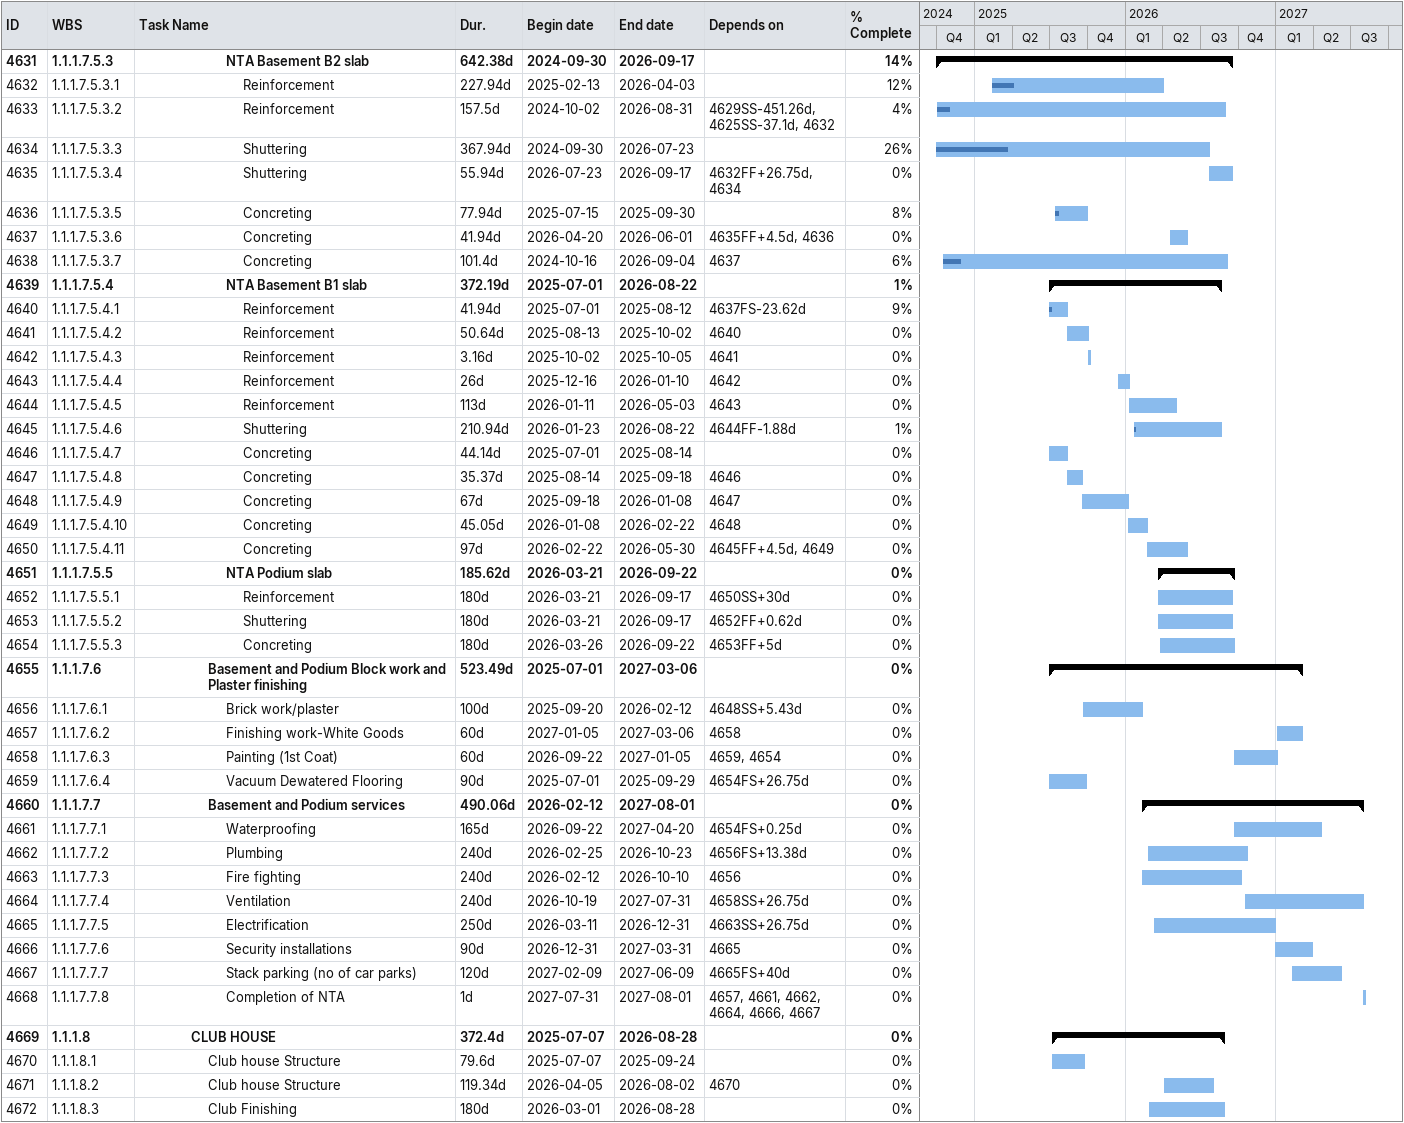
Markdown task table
| ID | WBS | Task | Duration | Start | Finish | Predecessors | % complete |
|---|---|---|---|---|---|---|---|
| 4631 | 1.1.1.7.5.3 | **NTA Basement B2 slab** | 642.38d | 2024-09-30 | 2026-09-17 |  | 14 |
| 4632 | 1.1.1.7.5.3.1 | Reinforcement | 227.94d | 2025-02-13 | 2026-04-03 |  | 12 |
| 4633 | 1.1.1.7.5.3.2 | Reinforcement | 157.5d | 2024-10-02 | 2026-08-31 | 4629SS-451.26d, 4625SS-37.1d, 4632 | 4 |
| 4634 | 1.1.1.7.5.3.3 | Shuttering | 367.94d | 2024-09-30 | 2026-07-23 |  | 26 |
| 4635 | 1.1.1.7.5.3.4 | Shuttering | 55.94d | 2026-07-23 | 2026-09-17 | 4632FF+26.75d, 4634 | 0 |
| 4636 | 1.1.1.7.5.3.5 | Concreting | 77.94d | 2025-07-15 | 2025-09-30 |  | 8 |
| 4637 | 1.1.1.7.5.3.6 | Concreting | 41.94d | 2026-04-20 | 2026-06-01 | 4635FF+4.5d, 4636 | 0 |
| 4638 | 1.1.1.7.5.3.7 | Concreting | 101.4d | 2024-10-16 | 2026-09-04 | 4637 | 6 |
| 4639 | 1.1.1.7.5.4 | **NTA Basement B1 slab** | 372.19d | 2025-07-01 | 2026-08-22 |  | 1 |
| 4640 | 1.1.1.7.5.4.1 | Reinforcement | 41.94d | 2025-07-01 | 2025-08-12 | 4637FS-23.62d | 9 |
| 4641 | 1.1.1.7.5.4.2 | Reinforcement | 50.64d | 2025-08-13 | 2025-10-02 | 4640 | 0 |
| 4642 | 1.1.1.7.5.4.3 | Reinforcement | 3.16d | 2025-10-02 | 2025-10-05 | 4641 | 0 |
| 4643 | 1.1.1.7.5.4.4 | Reinforcement | 26d | 2025-12-16 | 2026-01-10 | 4642 | 0 |
| 4644 | 1.1.1.7.5.4.5 | Reinforcement | 113d | 2026-01-11 | 2026-05-03 | 4643 | 0 |
| 4645 | 1.1.1.7.5.4.6 | Shuttering | 210.94d | 2026-01-23 | 2026-08-22 | 4644FF-1.88d | 1 |
| 4646 | 1.1.1.7.5.4.7 | Concreting | 44.14d | 2025-07-01 | 2025-08-14 |  | 0 |
| 4647 | 1.1.1.7.5.4.8 | Concreting | 35.37d | 2025-08-14 | 2025-09-18 | 4646 | 0 |
| 4648 | 1.1.1.7.5.4.9 | Concreting | 67d | 2025-09-18 | 2026-01-08 | 4647 | 0 |
| 4649 | 1.1.1.7.5.4.10 | Concreting | 45.05d | 2026-01-08 | 2026-02-22 | 4648 | 0 |
| 4650 | 1.1.1.7.5.4.11 | Concreting | 97d | 2026-02-22 | 2026-05-30 | 4645FF+4.5d, 4649 | 0 |
| 4651 | 1.1.1.7.5.5 | **NTA Podium slab** | 185.62d | 2026-03-21 | 2026-09-22 |  | 0 |
| 4652 | 1.1.1.7.5.5.1 | Reinforcement | 180d | 2026-03-21 | 2026-09-17 | 4650SS+30d | 0 |
| 4653 | 1.1.1.7.5.5.2 | Shuttering | 180d | 2026-03-21 | 2026-09-17 | 4652FF+0.62d | 0 |
| 4654 | 1.1.1.7.5.5.3 | Concreting | 180d | 2026-03-26 | 2026-09-22 | 4653FF+5d | 0 |
| 4655 | 1.1.1.7.6 | **Basement and Podium Block work and Plaster finishing** | 523.49d | 2025-07-01 | 2027-03-06 |  | 0 |
| 4656 | 1.1.1.7.6.1 | Brick work/plaster | 100d | 2025-09-20 | 2026-02-12 | 4648SS+5.43d | 0 |
| 4657 | 1.1.1.7.6.2 | Finishing work-White Goods | 60d | 2027-01-05 | 2027-03-06 | 4658 | 0 |
| 4658 | 1.1.1.7.6.3 | Painting (1st Coat) | 60d | 2026-09-22 | 2027-01-05 | 4659, 4654 | 0 |
| 4659 | 1.1.1.7.6.4 | Vacuum Dewatered Flooring | 90d | 2025-07-01 | 2025-09-29 | 4654FS+26.75d | 0 |
| 4660 | 1.1.1.7.7 | **Basement and Podium services** | 490.06d | 2026-02-12 | 2027-08-01 |  | 0 |
| 4661 | 1.1.1.7.7.1 | Waterproofing | 165d | 2026-09-22 | 2027-04-20 | 4654FS+0.25d | 0 |
| 4662 | 1.1.1.7.7.2 | Plumbing | 240d | 2026-02-25 | 2026-10-23 | 4656FS+13.38d | 0 |
| 4663 | 1.1.1.7.7.3 | Fire fighting | 240d | 2026-02-12 | 2026-10-10 | 4656 | 0 |
| 4664 | 1.1.1.7.7.4 | Ventilation | 240d | 2026-10-19 | 2027-07-31 | 4658SS+26.75d | 0 |
| 4665 | 1.1.1.7.7.5 | Electrification | 250d | 2026-03-11 | 2026-12-31 | 4663SS+26.75d | 0 |
| 4666 | 1.1.1.7.7.6 | Security installations | 90d | 2026-12-31 | 2027-03-31 | 4665 | 0 |
| 4667 | 1.1.1.7.7.7 | Stack parking (no of car parks) | 120d | 2027-02-09 | 2027-06-09 | 4665FS+40d | 0 |
| 4668 | 1.1.1.7.7.8 | Completion of NTA | 1d | 2027-07-31 | 2027-08-01 | 4657, 4661, 4662, 4664, 4666, 4667 | 0 |
| 4669 | 1.1.1.8 | **CLUB HOUSE** | 372.4d | 2025-07-07 | 2026-08-28 |  | 0 |
| 4670 | 1.1.1.8.1 | Club house Structure | 79.6d | 2025-07-07 | 2025-09-24 |  | 0 |
| 4671 | 1.1.1.8.2 | Club house Structure | 119.34d | 2026-04-05 | 2026-08-02 | 4670 | 0 |
| 4672 | 1.1.1.8.3 | Club Finishing | 180d | 2026-03-01 | 2026-08-28 |  | 0 |
